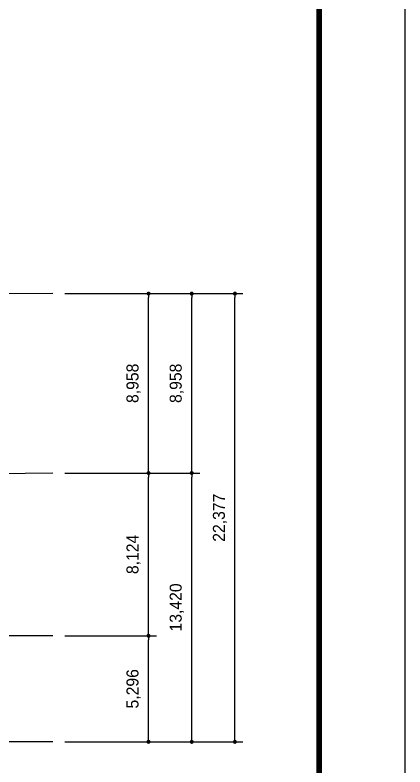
# Model space of a CAD drawing. Header units: millimetres. Extents: x 580267 to 706267, y -57600 to 28800.
# Drawn here: x 686801 to 706267, y -27585 to 9954 of the extents above; entities that cross this region are included whole.
import ezdxf

# ---------------------------------------------------------------- set-up
doc = ezdxf.new("R2010")
doc.units = ezdxf.units.MM
doc.header["$LTSCALE"] = 5
doc.layers.add('중심선', color=1, linetype='Continuous')
doc.layers.add('치수', color=7, linetype='Continuous')
doc.layers.add('타이틀 블록', color=4, linetype='Continuous', lineweight=9)
doc.styles.get("Standard").update_dxf_attribs({"font": 'Gulim.ttf'})
doc.dimstyles.new('ISO-25', dxfattribs={"dimscale": 400, "dimtxt": 1.5, "dimasz": 0.5, "dimexe": 1, "dimexo": 1.5, "dimgap": 1, "dimtad": 1, "dimdec": 0, "dimlunit": 6, "dimtxsty": 'Standard', "dimblk": 'DOT', "dimcen": 0, "dimclrd": 256, "dimclre": 256, "dimclrt": 7, "dimadec": 0, "dimazin": 0, "dimtfac": 1, "dimtdec": 0, "dimtix": 1, "dimtmove": 0, "dimatfit": 3, "dimfxl": 1.25, "dimlwd": -1, "dimlwe": -1, "dimarcsym": 0})

# ---------------------------------------------------------------- blocks, each defined once
blk = doc.blocks.new('_Dot')
at = {"color": 0, "linetype": 'ByBlock', "lineweight": -2}
blk.add_line((-0.5, 0), (-1, 0), dxfattribs=at)
at = {"color": 0, "linetype": 'ByBlock', "const_width": 0.5}
blk.add_lwpolyline([(-0.25, 0, 1), (0.25, 0, 1)], format="xyb", close=True, dxfattribs=at)
blk = doc.blocks.new('*D9')
at = {"layer": 'Defpoints', "color": 0}
for p in [(688685, -21035), (693466, -21035), (688685, -26331)]:
    blk.add_point(p, dxfattribs=at)
at = {"layer": '치수'}
for p, q in [((689285, -21035), (693866, -21035)), ((693466, -26131), (693466, -21235)), ((689285, -26331), (693866, -26331))]:
    blk.add_line(p, q, dxfattribs=at)
at = {"layer": '치수', "xscale": 200, "yscale": 200, "zscale": 200}
for p, rotation in [((693466, -21035), 90), ((693466, -26331), 270)]:
    blk.add_blockref('_Dot', p, dxfattribs=dict(at, rotation=rotation))
at = {"layer": '치수', "color": 7, "insert": (692721, -23683), "char_height": 600, "attachment_point": 5, "rotation": 90}
blk.add_mtext('5,296', dxfattribs=at)
blk = doc.blocks.new('*D10')
at = {"layer": 'Defpoints', "color": 0}
for p in [(688686, -3953), (695623, -3953), (688686, -12911)]:
    blk.add_point(p, dxfattribs=at)
at = {"layer": '치수'}
for p, q in [((689286, -3953), (696023, -3953)), ((695623, -12711), (695623, -4153)), ((689286, -12911), (696023, -12911))]:
    blk.add_line(p, q, dxfattribs=at)
at = {"layer": '치수', "xscale": 200, "yscale": 200, "zscale": 200}
for p, rotation in [((695623, -3953), 90), ((695623, -12911), 270)]:
    blk.add_blockref('_Dot', p, dxfattribs=dict(at, rotation=rotation))
at = {"layer": '치수', "color": 7, "insert": (694878, -8432), "char_height": 600, "attachment_point": 5, "rotation": 90}
blk.add_mtext('8,958', dxfattribs=at)
blk = doc.blocks.new('*D8')
at = {"layer": 'Defpoints', "color": 0}
for p in [(688685, -3953), (697779, -3953), (688685, -26331)]:
    blk.add_point(p, dxfattribs=at)
at = {"layer": '치수'}
for p, q in [((689285, -3953), (698179, -3953)), ((697779, -26131), (697779, -4153)), ((689285, -26331), (698179, -26331))]:
    blk.add_line(p, q, dxfattribs=at)
at = {"layer": '치수', "xscale": 200, "yscale": 200, "zscale": 200}
for p, rotation in [((697779, -3953), 90), ((697779, -26331), 270)]:
    blk.add_blockref('_Dot', p, dxfattribs=dict(at, rotation=rotation))
at = {"layer": '치수', "color": 7, "insert": (697034, -15142), "char_height": 600, "attachment_point": 5, "rotation": 90}
blk.add_mtext('22,377', dxfattribs=at)
blk = doc.blocks.new('*D31')
at = {"layer": 'Defpoints', "color": 0}
for p in [(688685, -12911), (693466, -12911), (688685, -21035)]:
    blk.add_point(p, dxfattribs=at)
at = {"layer": '치수'}
for p, q in [((689285, -12911), (693866, -12911)), ((693466, -20835), (693466, -13111)), ((689285, -21035), (693866, -21035))]:
    blk.add_line(p, q, dxfattribs=at)
at = {"layer": '치수', "xscale": 200, "yscale": 200, "zscale": 200}
for p, rotation in [((693466, -12911), 90), ((693466, -21035), 270)]:
    blk.add_blockref('_Dot', p, dxfattribs=dict(at, rotation=rotation))
at = {"layer": '치수', "color": 7, "insert": (692721, -16973), "char_height": 600, "attachment_point": 5, "rotation": 90}
blk.add_mtext('8,124', dxfattribs=at)
blk = doc.blocks.new('*D32')
at = {"layer": 'Defpoints', "color": 0}
for p in [(688685, -3953), (693466, -3953), (688685, -12911)]:
    blk.add_point(p, dxfattribs=at)
at = {"layer": '치수'}
for p, q in [((689285, -3953), (693866, -3953)), ((693466, -12711), (693466, -4153)), ((689285, -12911), (693866, -12911))]:
    blk.add_line(p, q, dxfattribs=at)
at = {"layer": '치수', "xscale": 200, "yscale": 200, "zscale": 200}
for p, rotation in [((693466, -3953), 90), ((693466, -12911), 270)]:
    blk.add_blockref('_Dot', p, dxfattribs=dict(at, rotation=rotation))
at = {"layer": '치수', "color": 7, "insert": (692721, -8432), "char_height": 600, "attachment_point": 5, "rotation": 90}
blk.add_mtext('8,958', dxfattribs=at)
blk = doc.blocks.new('*D48')
at = {"layer": 'Defpoints', "color": 0}
for p in [(688686, -12911), (695623, -12911), (688686, -26331)]:
    blk.add_point(p, dxfattribs=at)
at = {"layer": '치수'}
for p, q in [((689286, -12911), (696023, -12911)), ((695623, -26131), (695623, -13111)), ((689286, -26331), (696023, -26331))]:
    blk.add_line(p, q, dxfattribs=at)
at = {"layer": '치수', "xscale": 200, "yscale": 200, "zscale": 200}
for p, rotation in [((695623, -12911), 90), ((695623, -26331), 270)]:
    blk.add_blockref('_Dot', p, dxfattribs=dict(at, rotation=rotation))
at = {"layer": '치수', "color": 7, "insert": (694877, -19621), "char_height": 600, "attachment_point": 5, "rotation": 90}
blk.add_mtext('13,420', dxfattribs=at)

msp = doc.modelspace()

# ---------------------------------------------------------------- linework, layer by layer
at = {"layer": 'Defpoints'}
msp.add_lwpolyline([(580267.4, 28800), (706267.4, 28800), (706267.4, -57600), (580267.4, -57600)], close=True, dxfattribs=at)
at = {"layer": '중심선'}
for p, q in [((688685.4, -3953.2), (665721, -4115)), ((688685.4, -12910.7), (674720.3, -13094.2)), ((688685.4, -21034.6), (674720.3, -21040)), ((688685.4, -26330.6), (640441.1, -26364))]:
    msp.add_line(p, q, dxfattribs=at)
at = {"layer": '타이틀 블록', "const_width": 270}
msp.add_lwpolyline([(585036.7, 22667.9), (701985.5, 22667.9), (701985.5, -55129.2), (585036.7, -55129.2)], close=True, dxfattribs=at)

# ---------------------------------------------------------------- dimensions: what is measured, and where the dimension line sits
at = {"layer": '치수'}
for base, p1, p2, picture, middle in [((697778.6, -3953.2), (688685.3, -26330.6), (688685.4, -3953.2), '*D8', (697033.9, -15141.9)), ((693466.152, -3953.2013), (688685.4218, -12910.7075), (688685.4218, -3953.2013), '*D32', (692721.4116, -8431.9544)), ((695622.5634, -3953.1996), (688685.5713, -12910.7056), (688685.6711, -3953.1996), '*D10', (694877.823, -8431.9526)), ((693466.2, -12910.7), (688685.4, -21034.6), (688685.4, -12910.7), '*D31', (692721, -16972.6)), ((695622.6, -12910.7), (688685.5, -26330.6), (688685.7, -12910.7), '*D48', (694877.4, -19620.7)), ((693466.2, -21034.6), (688685.4, -26330.6), (688685.4, -21034.6), '*D9', (692721.4, -23682.6))]:
    dim = msp.add_linear_dim(base=base, p1=p1, p2=p2, angle=90, dimstyle='ISO-25', dxfattribs=at)
    dim.commit()
    dim.dimension.update_dxf_attribs({"geometry": picture, "text_midpoint": middle})

doc.saveas('drawing.dxf')
